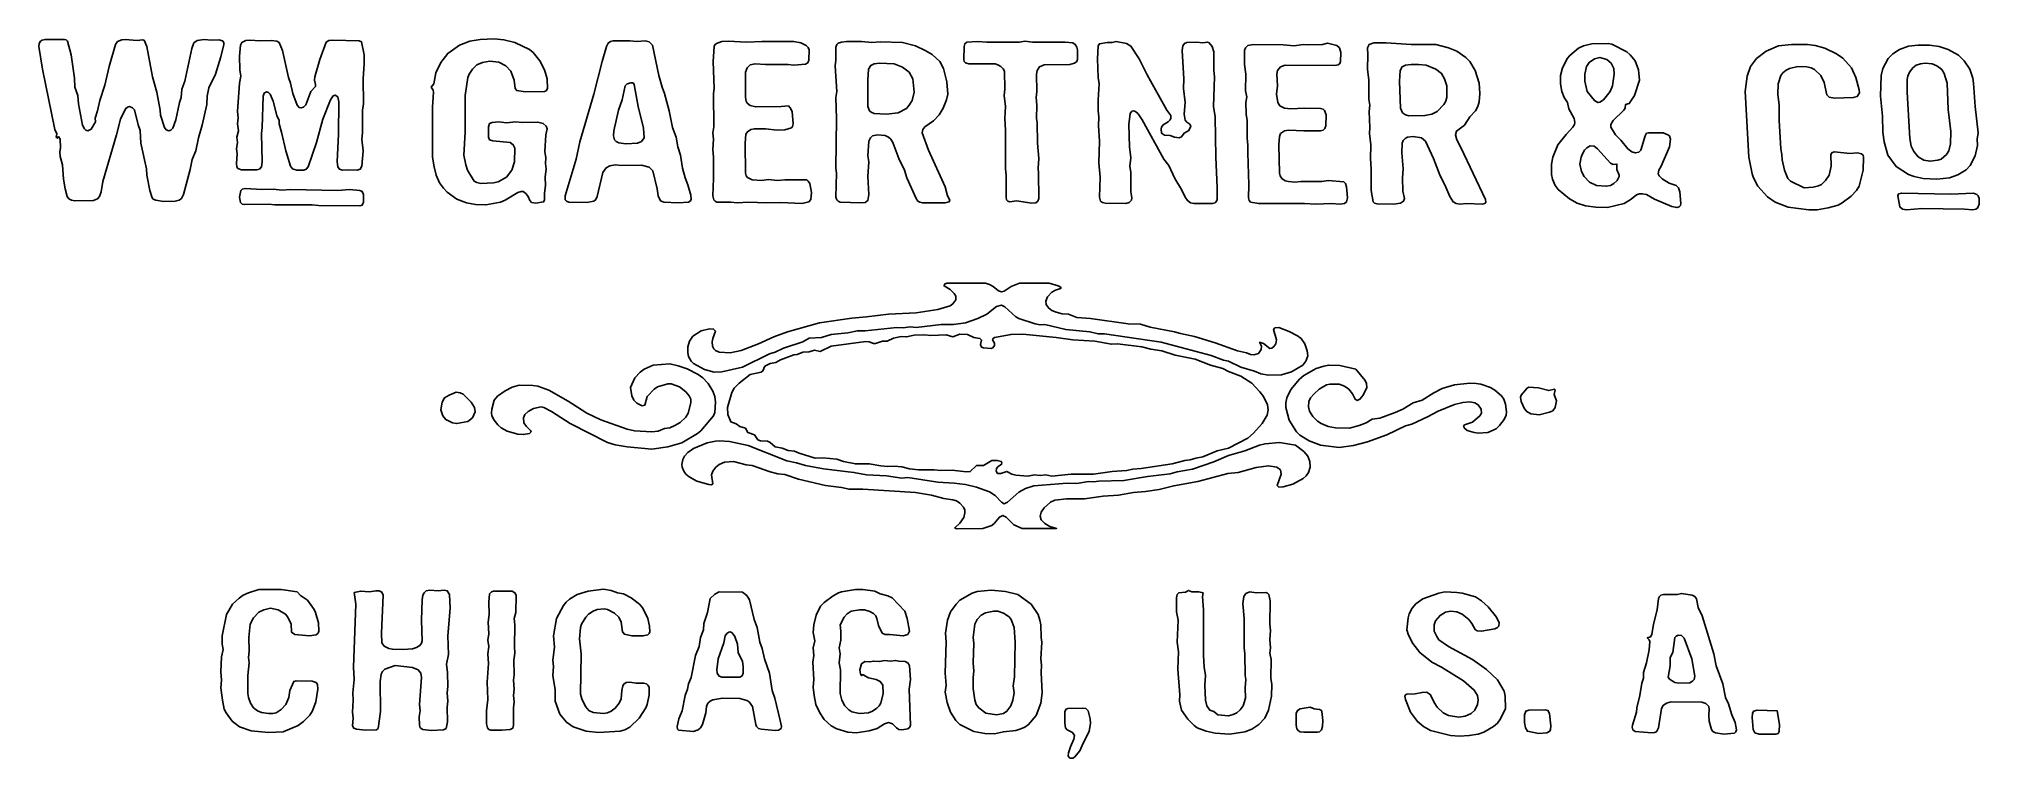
# Model space of a CAD drawing. Header units: millimetres. Extents: x 10 to 90, y 12.7 to 42.3.
import ezdxf

# ---------------------------------------------------------------- set-up
doc = ezdxf.new("R2010")
doc.units = ezdxf.units.MM

msp = doc.modelspace()

# ---------------------------------------------------------------- linework, layer by layer
for points in [[(16.397, 42.16), (16.308, 41.932), (16.017, 40.591), (15.9, 40.248), (15.871, 39.906), (15.798, 39.706), (15.652, 38.996), (15.525, 38.651), (15.443, 38.568), (15.364, 38.543), (15.256, 38.584), (15.183, 38.679), (15.012, 39.183), (14.999, 39.393), (14.869, 40.134), (14.689, 40.762), (14.457, 42.017), (14.337, 42.274), (14.276, 42.29), (14.051, 42.261), (13.566, 42.303), (13.424, 42.29), (13.246, 42.214), (13.161, 42.1), (12.904, 41.19), (12.72, 40.42), (12.514, 39.792), (12.425, 39.364), (12.327, 39.053), (12.343, 38.904), (12.159, 38.603), (12.026, 38.543), (11.943, 38.568), (11.877, 38.625), (11.804, 38.765), (11.633, 39.649), (11.604, 39.992), (11.487, 40.334), (11.468, 40.705), (11.331, 41.675), (11.179, 42.236), (11.132, 42.284), (11.056, 42.303), (10.257, 42.303), (10.143, 42.28), (10.067, 42.233), (10.01, 42.131), (10, 42.017), (10.155, 41.076), (10.659, 38.594), (10.745, 38.41), (10.713, 38.273), (10.758, 38.232), (10.812, 38.302), (10.878, 38.194), (10.897, 37.852), (10.865, 37.652), (10.875, 37.481), (10.973, 37.139), (11.021, 36.539), (11.084, 36.14), (11.17, 35.826), (11.236, 35.734), (11.341, 35.677), (11.484, 35.655), (12.254, 35.668), (12.419, 35.734), (12.504, 35.826), (12.574, 36.026), (12.644, 36.454), (13.202, 38.365), (13.367, 39.022), (13.576, 39.45), (13.652, 39.51), (13.738, 39.535), (13.867, 39.484), (13.94, 39.408), (14.093, 38.787), (14.184, 38.549), (14.213, 38.023), (14.438, 36.967), (14.457, 36.711), (14.581, 36.083), (14.67, 35.779), (14.717, 35.722), (14.822, 35.677), (15.136, 35.626), (15.621, 35.639), (15.789, 35.684), (15.88, 35.75), (15.96, 35.912), (16.245, 36.939), (16.321, 37.361), (16.473, 37.709), (16.587, 38.251), (16.736, 38.765), (16.927, 39.621), (16.946, 39.963), (17.012, 40.306), (17.285, 40.876), (17.504, 41.589), (17.63, 42.103), (17.627, 42.182), (17.58, 42.246), (17.418, 42.293), (17.104, 42.274), (16.819, 42.299), (16.534, 42.265), (16.397, 42.16)], [(18.274, 40.505), (18.195, 39.335), (18.217, 39.079), (18.195, 38.822), (18.233, 38.537), (18.169, 38.28), (18.188, 38.052), (18.15, 37.795), (18.179, 37.595), (18.153, 37.196), (18.169, 37.056), (18.207, 36.99), (18.359, 36.933), (18.987, 36.923), (19.098, 36.955), (19.181, 37.053), (19.212, 37.253), (19.187, 38.422), (19.215, 38.679), (19.244, 39.963), (19.291, 40.093), (19.387, 40.141), (19.469, 40.115), (19.536, 40.049), (19.662, 39.763), (19.808, 39.164), (19.916, 38.965), (19.906, 38.822), (20.011, 38.48), (20.182, 37.709), (20.379, 37.082), (20.455, 36.964), (20.642, 36.91), (20.927, 36.917), (21.029, 36.961), (21.105, 37.053), (21.453, 38.052), (21.713, 39.022), (22.027, 39.82), (22.141, 39.982), (22.217, 40.011), (22.325, 39.935), (22.373, 39.735), (22.354, 38.394), (22.297, 37.253), (22.332, 37.053), (22.395, 36.961), (22.525, 36.914), (22.782, 36.933), (23.124, 36.91), (23.254, 36.958), (23.317, 37.082), (23.368, 37.709), (23.324, 38.194), (23.349, 38.451), (23.352, 39.393), (23.381, 39.649), (23.375, 40.676), (23.409, 41.304), (23.409, 41.675), (23.311, 42.201), (23.21, 42.249), (22.126, 42.28), (21.958, 42.255), (21.843, 42.192), (21.583, 41.475), (21.384, 40.762), (21.365, 40.623), (21.412, 40.445), (21.403, 40.363), (21.216, 40.157), (21.003, 39.602), (20.918, 39.519), (20.813, 39.481), (20.731, 39.503), (20.651, 39.592), (20.468, 40.077), (20.372, 40.505), (20.29, 40.733), (20.043, 41.846), (19.903, 42.176), (19.815, 42.233), (19.586, 42.261), (19.13, 42.246), (18.702, 42.271), (18.531, 42.258), (18.372, 42.182), (18.321, 42.074), (18.274, 41.618), (18.293, 41.047), (18.334, 40.797), (18.274, 40.505)], [(26.174, 40.337), (26.253, 40.214), (26.272, 40.134), (26.234, 39.507), (26.234, 37.452), (26.297, 37.053), (26.386, 36.711), (26.526, 36.397), (26.681, 36.169), (26.833, 36.013), (27.233, 35.725), (27.632, 35.573), (28.003, 35.5), (28.431, 35.481), (29.03, 35.601), (29.23, 35.677), (29.743, 35.991), (29.886, 36.039), (29.971, 36.029), (30.079, 35.959), (30.171, 35.826), (30.241, 35.658), (30.317, 35.579), (30.485, 35.56), (30.808, 35.607), (30.853, 35.684), (30.856, 35.969), (30.897, 36.283), (30.875, 36.625), (30.913, 36.967), (30.891, 37.196), (30.903, 37.424), (30.862, 37.681), (30.9, 38.365), (30.957, 38.622), (30.919, 38.733), (30.799, 38.841), (30.571, 38.898), (29.943, 38.879), (29.658, 38.908), (29.287, 38.863), (28.973, 38.908), (28.688, 38.882), (28.586, 38.835), (28.539, 38.708), (28.539, 38.28), (28.586, 38.172), (28.716, 38.131), (29.429, 38.052), (29.559, 37.96), (29.623, 37.823), (29.607, 37.253), (29.502, 36.91), (29.287, 36.631), (28.944, 36.438), (28.745, 36.394), (28.231, 36.368), (28.06, 36.4), (27.952, 36.467), (27.676, 36.91), (27.6, 37.139), (27.518, 37.538), (27.575, 38.48), (27.575, 39.992), (27.692, 40.733), (27.743, 40.876), (27.879, 41.076), (28.06, 41.253), (28.288, 41.361), (28.602, 41.409), (28.973, 41.367), (29.258, 41.212), (29.467, 40.99), (29.597, 40.619), (29.645, 40.277), (29.702, 40.195), (30.057, 40.138), (30.856, 40.157), (30.922, 40.191), (30.97, 40.277), (30.957, 40.676), (30.843, 41.047), (30.659, 41.418), (30.377, 41.767), (30.228, 41.884), (29.629, 42.173), (29.173, 42.293), (28.773, 42.331), (28.203, 42.309), (27.775, 42.233), (27.347, 42.074), (26.862, 41.732), (26.57, 41.361), (26.373, 40.933), (26.288, 40.477), (26.174, 40.337)], [(32.311, 38.08), (32.152, 37.367), (31.702, 35.855), (31.705, 35.687), (31.753, 35.63), (31.854, 35.598), (32.596, 35.585), (32.882, 35.63), (32.967, 35.712), (33.018, 35.826), (33.259, 36.825), (33.398, 37.012), (33.538, 37.091), (33.766, 37.139), (34.023, 37.11), (34.85, 37.12), (35.164, 37.04), (35.319, 36.882), (35.497, 36.14), (35.535, 35.855), (35.636, 35.646), (35.763, 35.598), (36.362, 35.569), (36.79, 35.592), (36.857, 35.639), (36.895, 35.712), (36.879, 35.883), (36.762, 36.311), (36.644, 36.597), (36.543, 36.996), (36.454, 37.538), (36.343, 37.88), (36.274, 38.28), (36.125, 38.679), (35.988, 39.364), (35.798, 40.077), (35.697, 40.334), (35.563, 40.819), (35.3, 42.074), (35.164, 42.201), (34.993, 42.242), (34.65, 42.22), (34.365, 42.252), (33.68, 42.249), (33.57, 42.223), (33.478, 42.154), (33.405, 42.017), (33.221, 41.39), (32.878, 40.049), (32.311, 38.08)], [(37.817, 40.077), (37.827, 38.708), (37.792, 38.451), (37.817, 38.194), (37.789, 37.766), (37.817, 37.452), (37.817, 36.568), (37.789, 35.855), (37.827, 35.687), (37.884, 35.63), (37.96, 35.601), (38.531, 35.598), (38.787, 35.569), (39.244, 35.592), (40.014, 35.569), (40.585, 35.588), (41.469, 35.541), (41.748, 35.604), (41.828, 35.712), (41.853, 35.997), (41.79, 36.368), (41.726, 36.467), (41.66, 36.514), (40.756, 36.514), (40.471, 36.489), (40.071, 36.524), (39.815, 36.495), (39.415, 36.517), (39.219, 36.609), (39.162, 36.682), (39.13, 36.796), (39.123, 38.023), (39.149, 38.394), (39.219, 38.502), (39.358, 38.594), (39.501, 38.622), (39.957, 38.619), (40.442, 38.568), (40.756, 38.571), (41.026, 38.654), (41.073, 38.711), (41.095, 38.822), (41.06, 39.335), (40.984, 39.488), (40.905, 39.564), (40.613, 39.535), (39.558, 39.523), (39.33, 39.576), (39.206, 39.684), (39.158, 39.763), (39.13, 39.906), (39.136, 40.962), (39.2, 41.133), (39.333, 41.26), (39.529, 41.304), (39.957, 41.276), (40.899, 41.276), (41.127, 41.25), (41.612, 41.288), (41.704, 41.345), (41.748, 41.447), (41.755, 41.875), (41.723, 41.979), (41.641, 42.052), (41.412, 42.17), (41.127, 42.217), (39.815, 42.217), (39.187, 42.189), (38.417, 42.233), (38.16, 42.217), (37.935, 42.138), (37.878, 42.087), (37.849, 42.017), (37.802, 41.39), (37.84, 40.277), (37.817, 40.077)], [(42.896, 40.163), (42.867, 39.906), (42.886, 39.05), (42.867, 36.996), (42.89, 36.796), (42.867, 35.798), (42.899, 35.687), (42.956, 35.63), (43.039, 35.601), (43.894, 35.569), (44.066, 35.582), (44.173, 35.661), (44.221, 35.912), (44.18, 36.654), (44.218, 37.253), (44.18, 37.51), (44.224, 38.109), (44.284, 38.248), (44.379, 38.324), (44.579, 38.365), (44.893, 38.346), (45.032, 38.28), (45.131, 38.188), (45.216, 38.052), (45.46, 37.395), (45.689, 36.91), (45.784, 36.597), (46.167, 35.741), (46.243, 35.639), (46.32, 35.592), (46.434, 35.569), (47.375, 35.569), (47.531, 35.607), (47.556, 35.677), (47.461, 35.855), (47.362, 36.226), (46.675, 37.738), (46.415, 38.451), (46.45, 38.594), (46.529, 38.695), (46.89, 38.955), (47.122, 39.193), (47.286, 39.478), (47.42, 39.82), (47.473, 40.049), (47.442, 40.562), (47.299, 41.104), (47.153, 41.39), (46.833, 41.678), (46.548, 41.846), (46.148, 42.036), (45.606, 42.173), (44.693, 42.208), (44.351, 42.182), (43.923, 42.214), (43.295, 42.217), (43.096, 42.198), (42.956, 42.154), (42.899, 42.097), (42.861, 41.989), (42.867, 41.447), (42.839, 41.218), (42.896, 40.163)], [(48.212, 41.339), (48.345, 41.304), (49.429, 41.298), (49.544, 41.263), (49.658, 41.19), (49.753, 41.095), (49.81, 40.99), (49.835, 40.248), (49.8, 39.992), (49.857, 39.535), (49.829, 39.05), (49.854, 38.565), (49.857, 36.967), (49.886, 36.711), (49.88, 35.798), (49.902, 35.687), (49.956, 35.63), (50.029, 35.607), (50.314, 35.646), (50.942, 35.557), (51.113, 35.573), (51.195, 35.639), (51.227, 35.741), (51.22, 36.796), (51.198, 36.996), (51.227, 37.395), (51.17, 38.023), (51.16, 38.879), (51.129, 39.05), (51.144, 39.592), (51.116, 39.906), (51.141, 40.163), (51.132, 40.876), (51.157, 41.019), (51.259, 41.177), (51.455, 41.263), (52.511, 41.276), (52.707, 41.32), (52.79, 41.396), (52.818, 41.475), (52.825, 41.875), (52.802, 41.989), (52.733, 42.097), (52.625, 42.166), (52.311, 42.198), (50.97, 42.189), (50.656, 42.233), (50.428, 42.192), (49.087, 42.189), (48.688, 42.217), (48.26, 42.195), (48.177, 42.125), (48.146, 42.017), (48.133, 41.475), (48.158, 41.396), (48.212, 41.339)], [(53.68, 39.82), (53.68, 39.364), (53.709, 39.107), (53.684, 38.736), (53.734, 38.109), (53.703, 37.224), (53.753, 36.625), (53.738, 35.798), (53.776, 35.642), (53.855, 35.582), (53.966, 35.554), (54.822, 35.541), (54.958, 35.576), (55.047, 35.684), (55.063, 35.769), (55.021, 36.026), (55.021, 36.825), (54.977, 37.082), (55.021, 37.424), (54.964, 37.88), (54.936, 38.793), (55.002, 39.25), (55.069, 39.342), (55.139, 39.358), (55.221, 39.329), (55.323, 39.244), (55.497, 38.993), (56.385, 37.367), (56.591, 37.11), (56.838, 36.568), (57.11, 36.112), (57.259, 35.798), (57.358, 35.661), (57.478, 35.573), (57.618, 35.544), (58.388, 35.538), (58.499, 35.569), (58.556, 35.63), (58.585, 35.712), (58.588, 36.197), (58.531, 37.452), (58.502, 39.107), (58.436, 39.535), (58.474, 40.762), (58.445, 41.019), (58.445, 41.789), (58.375, 42.017), (58.249, 42.17), (58.185, 42.198), (57.989, 42.16), (57.732, 42.189), (57.332, 42.179), (57.234, 42.135), (57.171, 42.046), (57.145, 41.846), (57.206, 40.676), (57.19, 40.277), (57.259, 39.706), (57.228, 39.221), (57.266, 38.98), (57.336, 38.892), (57.459, 38.809), (57.491, 38.733), (57.418, 38.549), (57.221, 38.445), (57.107, 38.283), (57.019, 38.251), (56.819, 38.277), (56.641, 38.343), (56.41, 38.359), (56.293, 38.438), (56.267, 38.613), (56.283, 38.692), (56.362, 38.778), (56.568, 38.904), (56.644, 38.99), (56.679, 39.063), (56.676, 39.164), (56.511, 39.393), (55.703, 40.848), (55.367, 41.504), (55.025, 42.03), (54.85, 42.138), (54.413, 42.223), (54.248, 42.176), (54.051, 42.182), (53.725, 42.125), (53.68, 42.043), (53.646, 41.504), (53.68, 40.733), (53.722, 40.477), (53.68, 39.82)], [(61.755, 42.046), (61.298, 42.087), (60.071, 42.09), (59.853, 42.059), (59.748, 41.96), (59.716, 41.846), (59.716, 41.276), (59.761, 40.876), (59.757, 40.191), (59.805, 39.935), (59.77, 39.706), (59.777, 39.221), (59.815, 38.965), (59.815, 38.223), (59.853, 37.966), (59.843, 37.624), (59.891, 36.311), (59.872, 35.769), (59.903, 35.658), (59.96, 35.601), (60.3, 35.538), (62.183, 35.541), (62.639, 35.512), (63.295, 35.541), (63.638, 35.509), (63.837, 35.535), (63.92, 35.604), (63.951, 35.769), (63.913, 36.226), (63.872, 36.365), (63.799, 36.435), (63.153, 36.486), (62.896, 36.454), (62.04, 36.451), (61.783, 36.425), (61.526, 36.448), (61.384, 36.479), (61.247, 36.571), (61.178, 36.682), (61.155, 36.796), (61.124, 37.966), (61.146, 38.308), (61.194, 38.422), (61.355, 38.537), (61.526, 38.565), (62.154, 38.537), (62.839, 38.537), (62.947, 38.559), (63.023, 38.629), (63.058, 38.736), (63.073, 39.193), (63.013, 39.38), (62.95, 39.427), (62.839, 39.456), (62.183, 39.478), (61.612, 39.443), (61.355, 39.475), (61.162, 39.573), (61.083, 39.706), (61.026, 40.049), (61.076, 40.391), (61.041, 40.876), (61.07, 41.019), (61.194, 41.18), (61.384, 41.247), (63.438, 41.231), (63.577, 41.257), (63.634, 41.31), (63.663, 41.39), (63.685, 41.761), (63.622, 41.954), (63.52, 42.059), (63.13, 42.15), (62.924, 42.097), (62.354, 42.078), (62.126, 42.1), (61.755, 42.046)], [(64.836, 39.849), (64.874, 39.592), (64.852, 39.335), (64.88, 38.679), (64.864, 38.422), (64.922, 37.966), (64.903, 37.395), (64.931, 36.967), (64.937, 36.083), (65.013, 35.611), (65.071, 35.56), (65.178, 35.525), (65.863, 35.512), (66.148, 35.554), (66.269, 35.633), (66.301, 35.741), (66.234, 36.054), (66.218, 36.597), (66.253, 36.967), (66.19, 37.624), (66.212, 38.023), (66.25, 38.137), (66.329, 38.223), (66.434, 38.27), (66.662, 38.308), (67.004, 38.248), (67.169, 38.109), (67.502, 37.395), (67.778, 36.682), (67.971, 36.311), (68.174, 35.826), (68.307, 35.607), (68.431, 35.541), (68.602, 35.519), (68.859, 35.538), (69.515, 35.512), (69.62, 35.544), (69.661, 35.601), (69.648, 35.712), (68.631, 37.852), (68.459, 38.166), (68.402, 38.365), (68.453, 38.527), (68.773, 38.765), (68.995, 39.107), (69.239, 39.364), (69.328, 39.535), (69.385, 39.735), (69.41, 40.077), (69.385, 40.505), (69.214, 41.019), (68.995, 41.39), (68.83, 41.558), (68.459, 41.818), (68.117, 41.96), (67.603, 42.09), (66.576, 42.103), (65.549, 42.16), (65.036, 42.16), (64.845, 42.103), (64.779, 41.96), (64.801, 41.675), (64.779, 41.076), (64.833, 40.619), (64.836, 39.849)], [(72.739, 40.477), (72.799, 40.163), (72.894, 39.906), (73.021, 39.703), (73.084, 39.45), (73.3, 39.05), (73.335, 38.879), (73.316, 38.793), (73.249, 38.686), (72.967, 38.388), (72.634, 37.966), (72.428, 37.452), (72.365, 37.167), (72.368, 36.739), (72.403, 36.539), (72.52, 36.283), (72.647, 36.124), (73.11, 35.734), (73.424, 35.557), (73.766, 35.443), (74.194, 35.389), (74.679, 35.379), (75.364, 35.547), (75.649, 35.722), (75.865, 35.896), (75.991, 35.937), (76.106, 35.94), (76.277, 35.909), (76.619, 35.722), (77.332, 35.411), (77.532, 35.373), (77.637, 35.401), (77.684, 35.458), (77.7, 35.541), (77.656, 36.026), (77.608, 36.191), (77.504, 36.286), (77.218, 36.381), (76.933, 36.555), (76.809, 36.682), (76.768, 36.768), (76.787, 36.91), (76.889, 37.082), (77.225, 37.88), (77.272, 38.194), (77.228, 38.324), (77.161, 38.378), (76.974, 38.448), (76.362, 38.454), (76.289, 38.435), (76.223, 38.337), (76.055, 37.738), (75.963, 37.652), (75.82, 37.627), (75.678, 37.671), (75.516, 37.788), (75.221, 38.15), (74.999, 38.372), (74.809, 38.682), (74.812, 38.793), (74.91, 38.965), (75.348, 39.393), (75.402, 39.475), (75.414, 39.621), (75.57, 39.665), (75.789, 39.992), (76.001, 40.619), (75.96, 41.047), (75.82, 41.418), (75.611, 41.675), (75.478, 41.795), (74.85, 42.109), (74.708, 42.131), (74.023, 42.122), (73.68, 42.036), (73.481, 41.941), (73.119, 41.637), (73.031, 41.532), (72.825, 41.133), (72.733, 40.819), (72.739, 40.477)], [(80.357, 40.163), (80.499, 37.452), (80.636, 36.768), (80.696, 36.597), (80.867, 36.254), (81.27, 35.817), (81.583, 35.595), (82.126, 35.392), (82.981, 35.284), (83.324, 35.284), (83.78, 35.357), (84.18, 35.474), (84.351, 35.563), (84.715, 35.839), (84.941, 36.083), (85.052, 36.254), (85.22, 36.91), (85.235, 37.452), (85.216, 37.529), (85.147, 37.595), (84.979, 37.624), (84.665, 37.605), (84.037, 37.668), (83.932, 37.649), (83.885, 37.567), (83.894, 37.082), (83.815, 36.711), (83.666, 36.482), (83.495, 36.327), (83.381, 36.264), (83.153, 36.207), (82.782, 36.181), (82.214, 36.457), (82.116, 36.571), (81.97, 36.91), (81.875, 37.338), (81.866, 37.567), (81.815, 37.795), (81.755, 38.965), (81.755, 39.592), (81.698, 40.049), (81.713, 40.477), (81.824, 40.819), (81.907, 40.93), (82.04, 41.041), (82.183, 41.108), (82.525, 41.19), (82.896, 41.174), (83.067, 41.133), (83.21, 41.063), (83.473, 40.819), (83.609, 40.534), (83.72, 40.023), (83.812, 39.925), (84.037, 39.878), (84.807, 39.906), (84.972, 39.957), (85.061, 40.103), (85.055, 40.229), (84.912, 40.733), (84.731, 41.133), (84.373, 41.536), (84.123, 41.713), (83.638, 41.948), (83.238, 42.059), (82.924, 42.103), (82.268, 42.103), (81.726, 42.043), (81.213, 41.818), (80.819, 41.523), (80.572, 41.19), (80.43, 40.791), (80.357, 40.163)], [(85.936, 39.963), (86.015, 39.136), (86.034, 38.48), (86.079, 38.08), (86.231, 37.538), (86.576, 37.063), (87.09, 36.739), (87.318, 36.654), (87.689, 36.578), (88.26, 36.539), (88.773, 36.603), (89.116, 36.72), (89.458, 36.929), (89.623, 37.11), (89.832, 37.51), (89.927, 37.937), (89.921, 38.194), (89.952, 38.451), (89.829, 39.535), (89.772, 40.505), (89.74, 40.705), (89.61, 41.076), (89.385, 41.425), (89.144, 41.653), (88.716, 41.891), (88.345, 42.011), (87.946, 42.074), (87.489, 42.074), (87.09, 42.024), (86.719, 41.894), (86.434, 41.707), (86.247, 41.523), (86.025, 41.104), (85.958, 40.819), (85.936, 39.963)], [(45.882, 40.962), (46.041, 40.676), (46.088, 40.134), (46.009, 39.792), (45.888, 39.592), (45.771, 39.462), (45.435, 39.285), (44.95, 39.225), (44.437, 39.256), (44.322, 39.301), (44.246, 39.367), (44.18, 39.535), (44.173, 40.619), (44.211, 41.076), (44.297, 41.234), (44.437, 41.301), (44.665, 41.333), (45.264, 41.295), (45.606, 41.168), (45.882, 40.962)], [(67.603, 41.079), (67.838, 40.901), (67.958, 40.676), (68.05, 40.391), (68.047, 39.906), (68, 39.735), (67.933, 39.621), (67.657, 39.332), (67.432, 39.218), (67.147, 39.164), (66.491, 39.161), (66.348, 39.193), (66.224, 39.285), (66.148, 39.478), (66.094, 40.591), (66.126, 41.019), (66.212, 41.177), (66.348, 41.244), (66.576, 41.276), (66.89, 41.276), (67.204, 41.238), (67.603, 41.079)], [(74.876, 40.391), (74.78, 40.163), (74.508, 39.82), (74.365, 39.722), (74.28, 39.703), (74.134, 39.786), (73.842, 40.163), (73.747, 40.591), (73.738, 40.876), (73.81, 41.19), (73.915, 41.361), (74.137, 41.51), (74.365, 41.561), (74.65, 41.482), (74.825, 41.333), (74.933, 41.104), (74.952, 40.876), (74.876, 40.391)], [(88.675, 40.505), (88.722, 39.421), (88.83, 38.508), (88.814, 37.995), (88.745, 37.709), (88.659, 37.567), (88.431, 37.373), (88.288, 37.326), (87.974, 37.281), (87.718, 37.329), (87.489, 37.465), (87.302, 37.681), (87.201, 37.909), (87.147, 38.223), (87.033, 40.134), (87.033, 40.648), (87.052, 40.791), (87.122, 40.962), (87.261, 41.133), (87.404, 41.241), (87.575, 41.304), (87.775, 41.333), (88.06, 41.304), (88.26, 41.222), (88.463, 41.063), (88.558, 40.905), (88.675, 40.505)], [(34.85, 38.096), (34.679, 38.026), (34.204, 38.007), (33.909, 38.036), (33.798, 38.093), (33.738, 38.166), (33.696, 38.337), (33.706, 38.537), (33.906, 39.393), (34.048, 39.82), (34.175, 40.388), (34.257, 40.47), (34.41, 40.515), (34.498, 40.512), (34.552, 40.448), (34.717, 39.535), (34.929, 38.651), (34.955, 38.251), (34.85, 38.096)], [(74.91, 37.148), (75.063, 37.167), (75.063, 36.939), (75.158, 36.711), (75.158, 36.654), (75.078, 36.495), (74.936, 36.362), (74.793, 36.286), (74.622, 36.254), (74.223, 36.286), (73.937, 36.419), (73.712, 36.654), (73.601, 36.853), (73.541, 37.167), (73.589, 37.452), (73.642, 37.595), (73.725, 37.738), (73.823, 37.839), (73.966, 37.915), (74.131, 37.899), (74.257, 37.795), (74.799, 37.202), (74.91, 37.148)], [(19.729, 35.484), (21.27, 35.484), (21.526, 35.455), (23.238, 35.443), (23.333, 35.477), (23.381, 35.598), (23.381, 35.912), (23.333, 36.035), (23.238, 36.08), (22.81, 36.112), (22.325, 36.083), (20.357, 36.115), (20.014, 36.092), (19.672, 36.134), (19.215, 36.115), (18.502, 36.159), (18.388, 36.127), (18.331, 36.08), (18.28, 35.798), (18.318, 35.579), (18.391, 35.516), (18.474, 35.497), (19.472, 35.512), (19.729, 35.484)], [(89.743, 35.284), (89.857, 35.306), (89.933, 35.354), (90, 35.512), (89.997, 35.741), (89.962, 35.852), (89.905, 35.918), (89.772, 35.963), (88.83, 35.928), (86.805, 35.969), (86.675, 35.934), (86.64, 35.852), (86.728, 35.401), (86.833, 35.313), (87.004, 35.284), (87.632, 35.328), (89.401, 35.313), (89.743, 35.284)], [(37.846, 28.592), (38.16, 28.595), (39.016, 28.795), (40.128, 29.34), (40.357, 29.407), (40.699, 29.578), (41.498, 29.841), (41.755, 29.987), (42.268, 30.019), (42.668, 30.136), (43.352, 30.202), (43.752, 30.291), (44.066, 30.291), (45.378, 30.421), (45.635, 30.412), (45.92, 30.456), (46.177, 30.434), (47.204, 30.545), (47.718, 30.554), (48.203, 30.618), (48.716, 30.792), (49.087, 30.976), (49.486, 31.287), (49.686, 31.344), (49.829, 31.28), (50.285, 30.868), (50.399, 30.795), (51.084, 30.577), (51.284, 30.535), (51.484, 30.545), (52.34, 30.342), (53.338, 30.253), (53.68, 30.164), (53.937, 30.168), (56.277, 29.825), (58.331, 29.267), (58.845, 29.083), (59.044, 29.045), (59.558, 28.795), (60.128, 28.621), (60.385, 28.516), (60.699, 28.459), (61.241, 28.478), (61.641, 28.598), (62.119, 28.881), (62.236, 29.036), (62.319, 29.264), (62.297, 29.464), (62.202, 29.749), (62.04, 29.974), (61.897, 30.085), (61.555, 30.26), (61.127, 30.421), (60.962, 30.409), (60.911, 30.339), (61.022, 29.92), (61.003, 29.749), (60.924, 29.638), (60.842, 29.575), (60.756, 29.565), (60.496, 29.765), (60.328, 29.816), (60.404, 29.664), (60.398, 29.521), (60.293, 29.359), (60.1, 29.296), (59.957, 29.312), (59.786, 29.378), (59.415, 29.464), (58.502, 29.797), (57.646, 30.057), (57.076, 30.174), (56.819, 30.253), (55.82, 30.44), (55.421, 30.561), (54.907, 30.577), (53.367, 30.805), (52.796, 30.846), (52.454, 30.973), (52.197, 30.992), (51.94, 31.058), (51.769, 31.128), (51.629, 31.236), (51.537, 31.375), (51.518, 31.518), (51.591, 31.689), (51.769, 31.883), (51.912, 31.968), (52.127, 32.032), (52.146, 32.073), (52.026, 32.152), (51.655, 32.26), (50.428, 32.25), (50.086, 32.114), (49.8, 31.927), (49.686, 31.895), (49.572, 31.937), (49.344, 32.124), (49.201, 32.206), (49.03, 32.254), (47.432, 32.254), (47.334, 32.209), (47.321, 32.139), (47.575, 31.994), (47.74, 31.832), (47.806, 31.718), (47.803, 31.575), (47.689, 31.404), (47.575, 31.322), (47.061, 31.173), (46.177, 31.033), (45.036, 30.976), (44.123, 30.862), (43.524, 30.817), (42.183, 30.624), (40.87, 30.25), (40.3, 30.044), (39.672, 29.756), (38.959, 29.48), (38.502, 29.378), (38.046, 29.407), (37.903, 29.477), (37.833, 29.549), (37.776, 29.664), (37.76, 29.835), (37.783, 29.977), (37.893, 30.282), (37.817, 30.361), (37.646, 30.371), (37.304, 30.294), (36.971, 30.076), (36.825, 29.863), (36.752, 29.635), (36.759, 29.378), (36.79, 29.236), (36.898, 29.036), (36.99, 28.938), (37.447, 28.69), (37.846, 28.592)], [(39.13, 26.278), (39.234, 26.094), (39.501, 26.002), (39.65, 25.793), (39.757, 25.761), (40.043, 25.742), (40.154, 25.688), (40.357, 25.504), (40.642, 25.451), (40.899, 25.359), (41.155, 25.333), (41.355, 25.244), (42.011, 25.038), (42.325, 25.048), (42.896, 24.994), (43.181, 24.896), (43.666, 24.801), (44.237, 24.813), (44.722, 24.728), (45.007, 24.702), (45.264, 24.715), (45.578, 24.677), (45.892, 24.601), (46.262, 24.557), (46.919, 24.557), (47.175, 24.528), (47.66, 24.541), (48.231, 24.471), (48.405, 24.49), (48.659, 24.731), (48.944, 24.744), (49.287, 24.94), (49.515, 24.947), (49.68, 24.908), (49.708, 24.842), (49.696, 24.791), (49.534, 24.68), (49.49, 24.614), (49.471, 24.5), (49.531, 24.411), (49.658, 24.401), (49.914, 24.493), (50.12, 24.382), (50.285, 24.335), (50.77, 24.3), (51.056, 24.347), (51.284, 24.325), (51.512, 24.351), (51.769, 24.3), (52.568, 24.379), (53.481, 24.385), (54.251, 24.487), (54.85, 24.528), (55.107, 24.591), (55.449, 24.607), (56.733, 24.804), (57.247, 24.937), (57.475, 24.966), (57.703, 25.045), (57.989, 25.092), (58.588, 25.346), (59.044, 25.457), (59.843, 25.869), (60.084, 26.075), (60.439, 26.468), (60.639, 26.811), (60.689, 27.039), (60.658, 27.238), (60.49, 27.581), (60.341, 27.781), (60.014, 28.132), (59.558, 28.415), (59.044, 28.614), (58.816, 28.732), (58.302, 28.877), (57.675, 29.115), (56.847, 29.29), (56.305, 29.47), (55.849, 29.53), (55.478, 29.629), (54.479, 29.749), (54.223, 29.736), (53.538, 29.863), (52.625, 29.92), (51.94, 30.019), (50.571, 30.149), (50.086, 30.145), (49.401, 30.009), (49.35, 29.977), (49.322, 29.914), (49.398, 29.778), (49.407, 29.692), (49.337, 29.587), (49.258, 29.559), (48.944, 29.587), (48.862, 29.619), (48.824, 29.721), (48.871, 29.908), (48.799, 29.977), (48.545, 30.015), (48.288, 30.136), (47.974, 30.152), (47.689, 30.041), (47.404, 30.123), (46.776, 30.098), (46.519, 30.12), (46.091, 30.107), (45.777, 30.041), (45.549, 30.05), (45.235, 29.99), (44.979, 29.86), (44.779, 29.86), (44.494, 29.762), (44.408, 29.762), (44.237, 29.832), (44.094, 29.844), (42.668, 29.66), (42.211, 29.438), (41.983, 29.492), (41.755, 29.429), (41.498, 29.404), (41.27, 29.312), (41.127, 29.299), (40.585, 29.093), (40.385, 28.982), (40.157, 28.947), (39.935, 28.83), (39.853, 28.64), (39.786, 28.586), (39.33, 28.494), (38.873, 28.136), (38.673, 27.923), (38.578, 27.752), (38.388, 27.124), (38.41, 26.839), (38.531, 26.541), (38.756, 26.455), (38.908, 26.348), (39.13, 26.278)], [(36.733, 28.719), (36.362, 28.846), (36.02, 28.931), (35.335, 28.868), (34.964, 28.716), (34.793, 28.579), (34.578, 28.351), (34.397, 27.952), (34.454, 27.609), (34.53, 27.438), (34.65, 27.305), (34.879, 27.2), (34.99, 27.229), (35.085, 27.581), (35.364, 27.888), (35.506, 27.977), (35.934, 28.107), (36.077, 28.101), (36.419, 27.987), (36.676, 27.774), (36.819, 27.609), (36.885, 27.467), (36.882, 27.324), (36.774, 26.896), (36.67, 26.725), (36.448, 26.516), (36.22, 26.383), (36.02, 26.294), (35.792, 26.262), (35.535, 26.157), (35.278, 26.126), (34.565, 26.17), (34.251, 26.237), (33.167, 26.623), (32.596, 26.902), (31.826, 27.387), (31.027, 27.838), (30.571, 28.012), (30.371, 28.037), (29.8, 28.047), (29.515, 27.971), (29.23, 27.822), (28.916, 27.594), (28.776, 27.438), (28.672, 27.067), (28.659, 26.896), (28.684, 26.782), (28.776, 26.611), (28.932, 26.411), (29.058, 26.297), (29.315, 26.148), (29.743, 26.024), (29.971, 26.012), (30.228, 26.062), (30.301, 26.129), (30.273, 26.186), (30.089, 26.354), (29.997, 26.497), (29.978, 26.696), (30.041, 26.839), (30.171, 26.963), (30.399, 27.093), (30.713, 27.15), (30.827, 27.134), (31.141, 26.969), (31.912, 26.465), (33.452, 25.685), (33.766, 25.593), (34.251, 25.511), (35.278, 25.413), (35.934, 25.511), (36.505, 25.676), (37.161, 26.05), (37.288, 26.161), (37.814, 26.782), (37.865, 26.925), (37.906, 27.353), (37.871, 27.581), (37.783, 27.809), (37.592, 28.123), (37.383, 28.351), (37.19, 28.484), (36.733, 28.719)], [(62.382, 25.749), (62.839, 25.581), (63.609, 25.476), (64.208, 25.558), (64.779, 25.72), (65.578, 25.996), (66.348, 26.367), (66.605, 26.443), (67.261, 26.738), (67.689, 26.975), (68.374, 27.248), (68.716, 27.34), (69.001, 27.359), (69.201, 27.324), (69.344, 27.235), (69.461, 27.067), (69.474, 26.896), (69.417, 26.782), (69.116, 26.528), (68.783, 26.411), (68.745, 26.364), (68.783, 26.272), (68.887, 26.183), (69.173, 26.097), (69.344, 26.075), (69.743, 26.104), (70.082, 26.249), (70.222, 26.383), (70.418, 26.639), (70.491, 26.811), (70.514, 26.953), (70.472, 27.267), (70.399, 27.467), (70.304, 27.606), (70.029, 27.844), (69.857, 27.955), (69.458, 28.085), (69.258, 28.123), (69.001, 28.129), (68.374, 28.069), (67.86, 27.914), (67.518, 27.736), (67.033, 27.432), (66.662, 27.315), (66.234, 27.067), (65.92, 26.921), (65.292, 26.687), (64.979, 26.649), (64.722, 26.497), (64.437, 26.389), (64.037, 26.278), (63.466, 26.297), (63.153, 26.351), (62.867, 26.465), (62.725, 26.56), (62.531, 26.753), (62.389, 26.982), (62.354, 27.153), (62.363, 27.381), (62.433, 27.524), (62.582, 27.695), (62.782, 27.879), (63.096, 28.063), (63.238, 28.094), (63.609, 28.085), (63.837, 28.009), (64.009, 27.888), (64.167, 27.695), (64.272, 27.47), (64.354, 27.422), (64.465, 27.473), (64.605, 27.638), (64.754, 27.952), (64.744, 28.123), (64.687, 28.237), (64.294, 28.709), (63.638, 28.865), (63.181, 28.877), (62.981, 28.836), (62.668, 28.738), (62.154, 28.453), (61.977, 28.291), (61.615, 27.866), (61.457, 27.524), (61.412, 27.324), (61.419, 27.124), (61.555, 26.611), (61.847, 26.126), (61.986, 25.989), (62.382, 25.749)], [(27.061, 26.5), (27.233, 26.468), (27.689, 26.554), (27.876, 26.696), (27.987, 26.953), (27.965, 27.124), (27.825, 27.353), (27.489, 27.676), (27.375, 27.739), (27.204, 27.758), (26.919, 27.644), (26.732, 27.527), (26.633, 27.353), (26.579, 27.039), (26.659, 26.782), (26.779, 26.639), (27.061, 26.5)], [(71.854, 26.833), (72.282, 26.931), (72.419, 26.985), (72.52, 27.124), (72.571, 27.41), (72.479, 27.666), (72.514, 27.853), (72.495, 27.885), (72.254, 27.828), (71.826, 27.945), (71.42, 27.964), (71.344, 27.917), (71.122, 27.638), (71.094, 27.552), (71.11, 27.381), (71.255, 27.07), (71.344, 26.96), (71.512, 26.871), (71.854, 26.833)], [(37.133, 24.091), (37.618, 23.954), (37.729, 23.945), (37.789, 23.976), (37.741, 24.357), (37.789, 24.5), (37.909, 24.668), (38.046, 24.772), (38.274, 24.874), (38.645, 24.896), (39.158, 24.769), (39.415, 24.734), (40.157, 24.471), (40.471, 24.398), (40.756, 24.366), (41.327, 24.17), (42.439, 23.919), (43.096, 23.831), (43.409, 23.758), (43.98, 23.755), (46.148, 23.618), (46.805, 23.517), (47.318, 23.377), (47.689, 23.327), (47.832, 23.282), (47.974, 23.184), (48.126, 23.016), (48.174, 22.902), (48.18, 22.788), (48.133, 22.588), (47.974, 22.36), (47.775, 22.185), (47.775, 22.15), (47.832, 22.131), (48.916, 22.141), (49.287, 22.268), (49.398, 22.36), (49.607, 22.613), (49.743, 22.68), (49.886, 22.61), (50.2, 22.287), (50.542, 22.141), (51.962, 22.144), (51.683, 22.223), (51.484, 22.341), (51.331, 22.502), (51.284, 22.645), (51.322, 22.816), (51.455, 22.987), (51.712, 23.225), (51.883, 23.311), (52.368, 23.361), (53.11, 23.358), (53.88, 23.479), (54.508, 23.52), (55.136, 23.625), (55.621, 23.659), (56.191, 23.748), (56.79, 23.9), (57.789, 24.072), (59.016, 24.408), (59.444, 24.455), (60.185, 24.652), (60.699, 24.728), (61.041, 24.671), (61.194, 24.557), (61.225, 24.385), (61.054, 23.91), (61.13, 23.846), (61.298, 23.856), (61.698, 23.97), (62.126, 24.195), (62.252, 24.309), (62.347, 24.442), (62.411, 24.671), (62.405, 24.899), (62.319, 25.127), (62.154, 25.311), (61.812, 25.574), (61.155, 25.679), (60.556, 25.631), (60.328, 25.571), (59.729, 25.346), (59.044, 25.149), (58.445, 24.886), (57.561, 24.588), (56.933, 24.481), (56.648, 24.395), (55.706, 24.278), (54.736, 24.116), (53.709, 24.097), (53.481, 24.062), (53.281, 24.072), (52.796, 23.989), (52.397, 24.015), (51.027, 23.9), (50.685, 23.783), (50.399, 23.634), (49.943, 23.219), (49.8, 23.159), (49.686, 23.219), (49.429, 23.501), (49.201, 23.65), (48.659, 23.843), (48.203, 23.957), (47.746, 24.015), (47.061, 24.053), (45.835, 24.243), (45.578, 24.221), (44.95, 24.309), (44.123, 24.357), (43.609, 24.452), (42.354, 24.604), (41.612, 24.744), (41.241, 24.851), (40.842, 24.924), (39.244, 25.565), (38.474, 25.726), (38.074, 25.755), (37.903, 25.742), (37.561, 25.666), (36.99, 25.438), (36.762, 25.273), (36.622, 25.121), (36.556, 24.985), (36.508, 24.785), (36.524, 24.671), (36.597, 24.5), (36.679, 24.385), (36.819, 24.265), (37.133, 24.091)], [(17.738, 18.594), (17.561, 17.709), (17.561, 17.367), (17.605, 17.148), (17.532, 16.853), (17.51, 16.226), (17.532, 15.883), (17.504, 15.569), (17.573, 15.056), (17.646, 14.685), (17.719, 14.545), (17.966, 14.197), (18.274, 13.959), (18.759, 13.801), (19.472, 13.731), (20.071, 13.762), (20.699, 14.013), (20.911, 14.175), (21.175, 14.444), (21.279, 14.628), (21.415, 14.999), (21.504, 15.512), (21.495, 15.709), (21.431, 15.788), (21.27, 15.842), (20.613, 15.864), (20.521, 15.833), (20.347, 15.455), (20.303, 15.17), (20.179, 14.885), (19.986, 14.672), (19.786, 14.545), (19.643, 14.514), (19.472, 14.514), (19.187, 14.555), (19.016, 14.622), (18.854, 14.748), (18.724, 14.942), (18.642, 15.17), (18.616, 15.341), (18.613, 16.083), (18.673, 16.597), (18.648, 16.825), (18.673, 17.082), (18.654, 17.652), (18.708, 18.194), (18.845, 18.451), (19.073, 18.692), (19.272, 18.793), (19.558, 18.85), (19.872, 18.79), (20.176, 18.613), (20.271, 18.48), (20.401, 18.194), (20.423, 17.861), (20.556, 17.773), (21.155, 17.709), (21.441, 17.754), (21.523, 17.83), (21.552, 17.909), (21.533, 18.251), (21.412, 18.679), (21.352, 18.806), (21.079, 19.18), (20.788, 19.383), (20.658, 19.526), (19.986, 19.63), (19.073, 19.627), (18.645, 19.491), (18.432, 19.393), (18.255, 19.266), (17.982, 19.022), (17.738, 18.594)], [(25.885, 19.494), (25.835, 19.393), (25.806, 19.193), (25.784, 18.365), (25.8, 17.51), (25.777, 17.405), (25.711, 17.31), (25.578, 17.227), (25.407, 17.18), (25.007, 17.145), (24.579, 17.161), (24.437, 17.193), (24.24, 17.294), (24.148, 17.424), (24.123, 17.823), (24.196, 19.393), (24.145, 19.516), (24.037, 19.57), (23.894, 19.576), (23.638, 19.535), (23.273, 19.557), (23.004, 19.497), (23.067, 19.022), (22.981, 16.425), (23, 15.912), (22.953, 15.37), (22.962, 15.056), (22.931, 14.571), (22.966, 14.314), (22.934, 14.003), (22.991, 13.905), (23.096, 13.87), (23.466, 13.829), (23.92, 13.845), (23.996, 13.899), (24.081, 14.599), (24.072, 15.826), (24.11, 16.14), (24.167, 16.248), (24.265, 16.333), (24.693, 16.486), (25.407, 16.413), (25.635, 16.308), (25.749, 16.169), (25.777, 15.997), (25.701, 14.885), (25.72, 14.628), (25.676, 14.371), (25.692, 14.029), (25.724, 13.924), (25.835, 13.854), (26.177, 13.807), (26.69, 13.832), (26.798, 13.896), (26.852, 14.171), (26.833, 14.771), (26.862, 15.027), (26.833, 15.37), (26.862, 15.626), (26.849, 16.197), (26.805, 16.539), (26.893, 16.939), (26.862, 17.709), (26.954, 18.85), (26.938, 19.421), (26.839, 19.576), (26.709, 19.599), (26.462, 19.564), (26.12, 19.592), (25.977, 19.564), (25.885, 19.494)], [(28.523, 18.28), (28.554, 17.795), (28.516, 17.538), (28.548, 17.281), (28.516, 16.967), (28.545, 16.568), (28.491, 15.798), (28.51, 15.084), (28.453, 14.628), (28.459, 14.086), (28.504, 13.918), (28.558, 13.858), (28.631, 13.829), (29.087, 13.823), (29.429, 13.848), (29.537, 13.902), (29.569, 14.029), (29.566, 14.742), (29.594, 14.999), (29.572, 15.256), (29.601, 15.512), (29.572, 15.883), (29.597, 16.112), (29.591, 16.711), (29.629, 16.996), (29.61, 17.281), (29.629, 18.166), (29.597, 18.422), (29.667, 18.679), (29.677, 19.393), (29.632, 19.491), (29.515, 19.551), (28.745, 19.557), (28.662, 19.529), (28.586, 19.446), (28.548, 19.107), (28.573, 18.594), (28.523, 18.28)], [(31.626, 18.965), (31.344, 18.422), (31.227, 17.709), (31.255, 17.253), (31.198, 16.711), (31.22, 16.454), (31.195, 16.083), (31.284, 15.484), (31.29, 15.027), (31.48, 14.485), (31.753, 14.156), (32.026, 13.965), (32.568, 13.782), (33.081, 13.724), (33.966, 13.788), (34.165, 13.839), (34.365, 13.95), (34.758, 14.314), (35.025, 14.742), (35.085, 14.885), (35.164, 15.284), (35.158, 15.598), (35.116, 15.68), (35.05, 15.737), (34.936, 15.769), (34.622, 15.769), (34.365, 15.81), (34.223, 15.791), (34.121, 15.728), (34.074, 15.655), (34.032, 15.455), (34.016, 15.113), (33.934, 14.942), (33.757, 14.736), (33.595, 14.606), (33.452, 14.542), (33.281, 14.514), (32.853, 14.558), (32.682, 14.631), (32.533, 14.799), (32.384, 15.113), (32.327, 15.313), (32.355, 16.967), (32.298, 17.595), (32.327, 18.052), (32.378, 18.194), (32.549, 18.48), (32.657, 18.606), (32.853, 18.733), (33.024, 18.8), (33.31, 18.822), (33.452, 18.797), (33.738, 18.651), (33.912, 18.48), (34.01, 18.28), (34.064, 17.88), (34.143, 17.776), (34.451, 17.709), (34.907, 17.709), (35.104, 17.75), (35.161, 17.804), (35.189, 17.88), (35.18, 18.109), (35.104, 18.422), (34.898, 18.85), (34.765, 19.018), (34.422, 19.285), (34.108, 19.446), (33.852, 19.488), (33.595, 19.589), (33.281, 19.637), (32.653, 19.551), (32.197, 19.415), (31.883, 19.228), (31.74, 19.107), (31.626, 18.965)], [(37.408, 17.966), (37.278, 17.652), (37.221, 17.281), (37.076, 16.91), (36.892, 15.997), (36.784, 15.741), (36.74, 15.512), (36.648, 15.256), (36.527, 14.628), (36.385, 14.286), (36.321, 13.972), (36.331, 13.867), (36.375, 13.829), (36.99, 13.769), (37.187, 13.842), (37.278, 13.921), (37.358, 14.057), (37.497, 14.542), (37.523, 14.799), (37.589, 14.935), (37.678, 15.018), (37.789, 15.072), (38.188, 15.145), (38.902, 15.129), (39.187, 15.053), (39.291, 14.986), (39.418, 14.799), (39.564, 14.057), (39.596, 13.978), (39.675, 13.899), (39.786, 13.864), (40.357, 13.81), (40.499, 13.823), (40.601, 13.899), (40.617, 13.972), (40.572, 14.228), (40.344, 15.141), (40.239, 15.455), (40.119, 16.169), (39.919, 16.768), (39.83, 17.196), (39.729, 17.452), (39.618, 18.052), (39.494, 18.394), (39.301, 19.193), (39.19, 19.377), (39.013, 19.519), (38.046, 19.532), (37.865, 19.434), (37.684, 19.25), (37.567, 18.679), (37.424, 18.223), (37.408, 17.966)], [(41.951, 18.166), (41.926, 17.852), (41.999, 17.51), (41.932, 17.224), (41.948, 16.91), (41.91, 16.625), (41.954, 15.912), (41.929, 15.598), (41.964, 15.256), (42.04, 14.885), (42.198, 14.542), (42.379, 14.263), (42.668, 14.003), (42.896, 13.88), (43.352, 13.743), (43.695, 13.715), (44.237, 13.794), (44.57, 13.899), (44.864, 14.079), (45.036, 14.137), (45.201, 14.089), (45.359, 13.921), (45.464, 13.854), (45.578, 13.845), (45.831, 13.883), (45.911, 13.953), (45.933, 14.029), (45.879, 15.512), (45.945, 15.912), (45.898, 16.482), (45.847, 16.587), (45.72, 16.65), (45.464, 16.666), (45.327, 16.701), (45.121, 16.673), (44.871, 16.698), (44.665, 16.654), (44.408, 16.676), (44.265, 16.647), (44.053, 16.65), (43.923, 16.558), (43.856, 16.311), (43.872, 16.143), (43.923, 16.067), (43.936, 16.112), (43.983, 16.108), (44.208, 15.982), (44.522, 15.918), (44.69, 15.836), (44.798, 15.684), (44.807, 15.341), (44.715, 14.942), (44.652, 14.831), (44.551, 14.729), (44.379, 14.609), (44.208, 14.533), (43.837, 14.507), (43.524, 14.574), (43.394, 14.66), (43.232, 14.828), (43.108, 15.056), (43.035, 15.341), (43.048, 16.311), (42.997, 16.597), (43.039, 16.967), (43, 17.224), (43.064, 17.538), (43.067, 17.909), (43.039, 18.166), (43.207, 18.48), (43.324, 18.616), (43.495, 18.727), (43.837, 18.793), (44.037, 18.787), (44.265, 18.714), (44.408, 18.638), (44.503, 18.537), (44.557, 18.422), (44.62, 18.137), (44.769, 17.827), (44.893, 17.763), (45.093, 17.766), (45.635, 17.709), (45.825, 17.763), (45.892, 17.909), (45.806, 18.422), (45.701, 18.736), (45.178, 19.285), (45.007, 19.361), (44.693, 19.446), (44.465, 19.551), (43.98, 19.621), (43.666, 19.621), (43.099, 19.535), (42.966, 19.491), (42.753, 19.37), (42.373, 19.085), (42.23, 18.936), (42.046, 18.565), (41.951, 18.166)], [(47.467, 18.365), (47.385, 17.823), (47.404, 17.452), (47.375, 16.169), (47.404, 15.684), (47.375, 15.398), (47.451, 14.97), (47.591, 14.571), (47.806, 14.228), (47.977, 14.06), (48.545, 13.775), (49.001, 13.693), (49.401, 13.677), (49.772, 13.756), (50.285, 13.816), (50.485, 13.873), (50.656, 13.95), (50.805, 14.054), (51.119, 14.428), (51.309, 14.942), (51.373, 15.37), (51.331, 16.197), (51.344, 16.511), (51.309, 16.768), (51.36, 17.452), (51.322, 17.652), (51.312, 18.166), (51.274, 18.365), (51.201, 18.594), (50.919, 19.015), (50.371, 19.421), (49.857, 19.542), (49.258, 19.592), (48.688, 19.542), (48.488, 19.475), (47.974, 19.186), (47.816, 19.022), (47.594, 18.708), (47.467, 18.365)], [(56.933, 17.452), (56.987, 17.053), (56.961, 16.34), (57.038, 15.284), (57.028, 15.027), (57.117, 14.656), (57.374, 14.276), (57.634, 14.013), (57.76, 13.927), (58.131, 13.785), (58.502, 13.696), (59.101, 13.658), (59.729, 13.759), (60.014, 13.861), (60.3, 14.054), (60.544, 14.314), (60.702, 14.656), (60.829, 15.227), (60.832, 15.712), (60.791, 15.969), (60.813, 16.739), (60.759, 16.996), (60.785, 17.224), (60.756, 17.567), (60.778, 17.937), (60.756, 18.194), (60.766, 19.164), (60.718, 19.418), (60.661, 19.475), (60.585, 19.503), (60.185, 19.488), (59.929, 19.523), (59.767, 19.456), (59.681, 19.335), (59.643, 19.05), (59.7, 18.422), (59.7, 17.224), (59.729, 16.967), (59.738, 16.083), (59.767, 15.912), (59.732, 15.569), (59.745, 15.141), (59.656, 14.828), (59.529, 14.66), (59.387, 14.545), (59.244, 14.473), (59.044, 14.412), (58.616, 14.454), (58.442, 14.593), (58.277, 14.644), (58.153, 14.828), (58.096, 15.056), (58.071, 15.684), (58.103, 16.083), (58.046, 16.425), (58.017, 16.91), (58.017, 18.793), (57.979, 19.335), (58.004, 19.484), (57.824, 19.532), (57.532, 19.532), (57.399, 19.586), (57.275, 19.516), (57, 19.488), (56.93, 19.418), (56.904, 19.278), (56.904, 18.708), (56.981, 18.365), (56.933, 17.452)], [(66.456, 18.451), (66.408, 17.966), (66.475, 17.738), (66.656, 17.395), (66.935, 17.028), (67.432, 16.625), (67.832, 16.416), (68.745, 15.855), (69.179, 15.474), (69.318, 15.256), (69.344, 15.056), (69.315, 14.885), (69.201, 14.656), (69.058, 14.511), (68.802, 14.4), (68.545, 14.358), (68.117, 14.425), (67.898, 14.545), (67.654, 14.771), (67.524, 14.97), (67.378, 15.284), (67.233, 15.389), (67.033, 15.382), (66.748, 15.325), (66.405, 15.313), (66.348, 15.281), (66.32, 15.224), (66.345, 15.084), (66.551, 14.571), (66.836, 14.175), (67.09, 13.969), (67.375, 13.804), (68.203, 13.598), (68.573, 13.582), (68.973, 13.601), (69.344, 13.664), (69.572, 13.743), (69.971, 13.969), (70.139, 14.114), (70.269, 14.286), (70.466, 14.714), (70.456, 15.227), (70.415, 15.427), (70.143, 15.905), (69.689, 16.33), (69.116, 16.733), (68.117, 17.278), (67.727, 17.551), (67.635, 17.681), (67.534, 17.909), (67.534, 18.166), (67.591, 18.337), (67.775, 18.559), (68.003, 18.692), (68.203, 18.736), (68.459, 18.705), (68.681, 18.606), (68.96, 18.384), (69.084, 18.223), (69.217, 17.969), (69.303, 17.918), (69.486, 17.906), (70.029, 18.004), (70.139, 18.058), (70.197, 18.118), (70.203, 18.251), (70.098, 18.48), (69.759, 18.908), (69.486, 19.152), (69.23, 19.32), (68.688, 19.472), (68.459, 19.507), (67.974, 19.529), (67.718, 19.478), (67.061, 19.24), (66.779, 19.028), (66.627, 18.85), (66.5, 18.622), (66.456, 18.451)], [(76.502, 17.766), (76.454, 17.671), (76.312, 17.63), (76.397, 17.551), (76.426, 17.478), (76.388, 17.139), (76.277, 16.597), (76.163, 16.197), (76.159, 15.969), (76.096, 15.769), (76.01, 15.256), (75.88, 14.742), (75.874, 14.571), (75.703, 14.029), (75.693, 13.943), (75.722, 13.835), (75.823, 13.766), (76.505, 13.712), (76.619, 13.724), (76.695, 13.762), (76.781, 13.915), (76.901, 14.714), (76.974, 14.847), (77.104, 14.932), (77.304, 14.986), (78.559, 14.977), (78.73, 14.929), (78.851, 14.799), (78.873, 14.685), (78.848, 14.428), (78.864, 14.2), (78.959, 13.858), (79.025, 13.769), (79.13, 13.712), (79.472, 13.664), (79.916, 13.702), (79.973, 13.756), (79.995, 13.832), (79.935, 14.143), (79.796, 14.457), (79.662, 14.913), (79.542, 15.17), (79.425, 15.741), (79.152, 16.482), (79.057, 16.967), (78.572, 18.537), (78.417, 18.879), (78.344, 19.244), (78.271, 19.332), (78.16, 19.393), (77.732, 19.465), (77.561, 19.418), (76.99, 19.421), (76.879, 19.389), (76.816, 19.332), (76.778, 19.25), (76.717, 18.793), (76.572, 18.194), (76.502, 17.766)], [(50.257, 17.452), (50.228, 16.026), (50.178, 15.655), (50.219, 15.37), (50.159, 15.056), (50.076, 14.828), (49.914, 14.606), (49.772, 14.517), (49.486, 14.457), (49.039, 14.53), (48.754, 14.742), (48.653, 14.885), (48.586, 15.056), (48.516, 15.541), (48.516, 15.997), (48.545, 16.254), (48.523, 16.597), (48.545, 17.395), (48.523, 17.652), (48.596, 18.194), (48.688, 18.394), (48.859, 18.568), (49.03, 18.657), (49.372, 18.736), (49.544, 18.727), (49.772, 18.651), (50, 18.495), (50.089, 18.394), (50.209, 18.052), (50.257, 17.452)], [(39.006, 16.654), (39.044, 16.454), (39.041, 16.169), (38.993, 16.067), (38.902, 16.01), (38.16, 16.01), (38.049, 16.054), (37.963, 16.169), (37.951, 16.311), (38.014, 16.768), (38.245, 17.424), (38.302, 17.709), (38.372, 17.817), (38.445, 17.868), (38.502, 17.874), (38.585, 17.839), (38.699, 17.681), (38.806, 17.367), (38.829, 17.024), (39.006, 16.654)], [(78.242, 15.912), (78.182, 15.839), (78.074, 15.782), (77.618, 15.769), (77.447, 15.795), (77.228, 15.928), (77.174, 16.016), (77.263, 16.482), (77.253, 16.822), (77.367, 17.028), (77.456, 17.643), (77.507, 17.703), (77.589, 17.741), (77.729, 17.731), (77.83, 17.624), (78.147, 16.768), (78.277, 16.054), (78.242, 15.912)], [(52.333, 13.921), (52.403, 13.842), (52.622, 13.724), (52.695, 13.601), (52.672, 13.458), (52.53, 13.144), (52.447, 12.888), (52.438, 12.748), (52.514, 12.669), (52.625, 12.672), (52.698, 12.713), (52.923, 12.976), (53.053, 13.287), (53.306, 13.772), (53.367, 14.114), (53.351, 14.286), (53.259, 14.625), (53.164, 14.717), (53.024, 14.736), (52.425, 14.717), (52.355, 14.688), (52.298, 14.599), (52.298, 14.114), (52.333, 13.921)], [(62.011, 13.762), (62.154, 13.743), (62.725, 13.743), (62.801, 13.762), (62.886, 13.832), (62.931, 13.972), (62.943, 14.228), (62.893, 14.596), (62.864, 14.653), (62.807, 14.682), (62.582, 14.707), (62.417, 14.767), (62.002, 14.704), (61.888, 14.637), (61.84, 14.514), (61.84, 14.029), (61.869, 13.886), (61.939, 13.801), (62.011, 13.762)], [(71.826, 13.686), (72.168, 13.721), (72.292, 13.788), (72.33, 13.858), (72.34, 14), (72.289, 14.514), (72.216, 14.641), (72.111, 14.666), (71.427, 14.653), (71.306, 14.606), (71.255, 14.457), (71.255, 14.143), (71.29, 13.915), (71.376, 13.778), (71.826, 13.686)], [(80.753, 13.718), (80.927, 13.658), (81.612, 13.658), (81.707, 13.69), (81.751, 13.772), (81.77, 14.057), (81.672, 14.618), (80.842, 14.656), (80.696, 14.606), (80.651, 14.514), (80.642, 14.343), (80.683, 13.858), (80.753, 13.718)]]:
    msp.add_lwpolyline(points, close=True)

doc.saveas('drawing.dxf')
